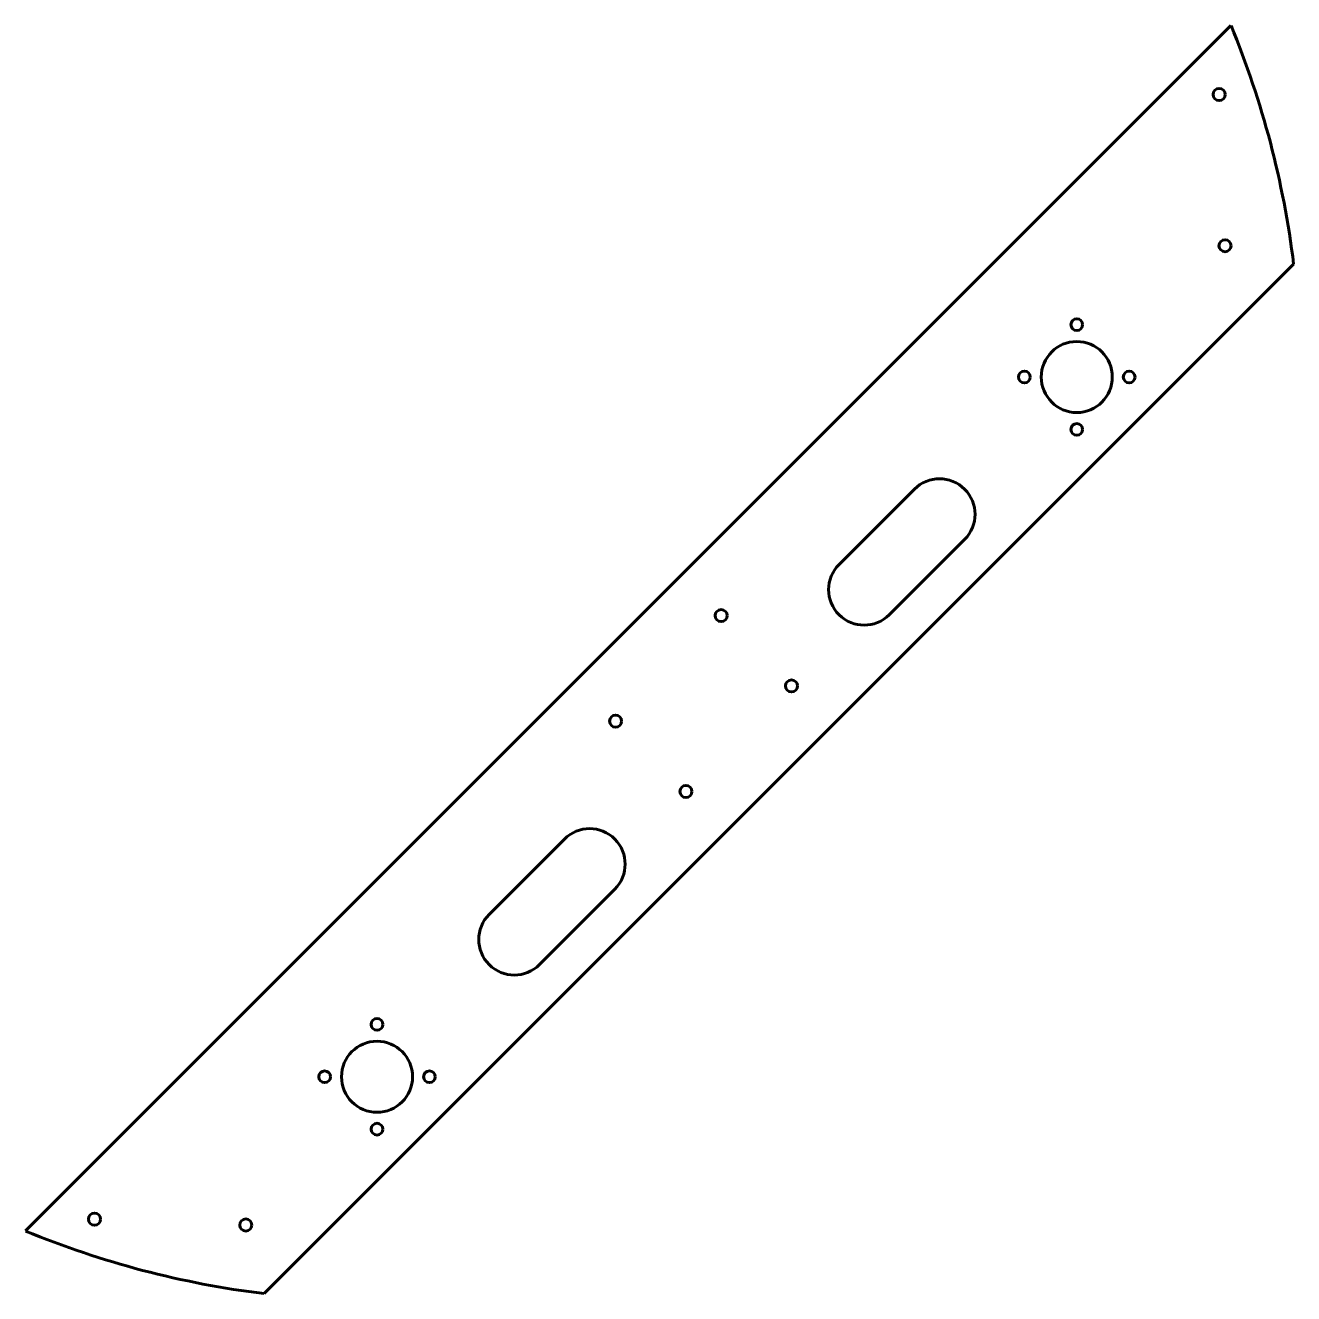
# Model space of a CAD drawing. Header units: millimetres. Extents: x -73 to 284, y -37 to 320.
import ezdxf

# ---------------------------------------------------------------- set-up
doc = ezdxf.new("R2010")
doc.units = ezdxf.units.MM
doc.linetypes.add('K5LT_BASIC', pattern=[0])
doc.layers.add('Системный слой (1)', color=251, linetype='Continuous')

msp = doc.modelspace()

# ---------------------------------------------------------------- linework, layer by layer
at = {"layer": 'Системный слой (1)', "color": 150, "linetype": 'K5LT_BASIC', "lineweight": 60}
for p, q in [((266.68, 319.92), (-72.73, -19.49)), ((-5.51, -37.13), (284.32, 252.7)), ((177.55, 189.35), (156.34, 168.14)), ((170.48, 153.99), (191.69, 175.21)), ((79.05, 90.85), (57.84, 69.64)), ((71.98, 55.49), (93.19, 76.71))]:
    msp.add_line(p, q, dxfattribs=at)
for centre, radius in [((263.34, 300.44), 1.7), ((265, 257.88), 1.7), ((223.27, 235.67), 1.65), ((223.27, 220.92), 10), ((208.52, 220.92), 1.65), ((238.02, 220.92), 1.65), ((223.27, 206.17), 1.65), ((123.14, 153.75), 1.7), ((142.94, 133.95), 1.7), ((93.44, 124.05), 1.7), ((113.24, 104.25), 1.7), ((26.27, 38.67), 1.65), ((26.27, 23.92), 10), ((11.52, 23.92), 1.65), ((41.02, 23.92), 1.65), ((26.27, 9.17), 1.65), ((-53.25, -16.16), 1.7), ((-10.69, -17.81), 1.7)]:
    msp.add_circle(centre, radius, dxfattribs=at)
for centre, radius, start, end in [((26.27, 220.92), 260, 7.0201, 22.3801), ((184.62, 182.28), 10, 315, 135), ((163.41, 161.07), 10, 135, 315), ((86.12, 83.78), 10, 315, 135), ((64.91, 62.57), 10, 135, 315), ((26.27, 220.92), 260, 247.6198, 262.9798)]:
    msp.add_arc(centre, radius, start, end, dxfattribs=at)

doc.saveas('drawing.dxf')
